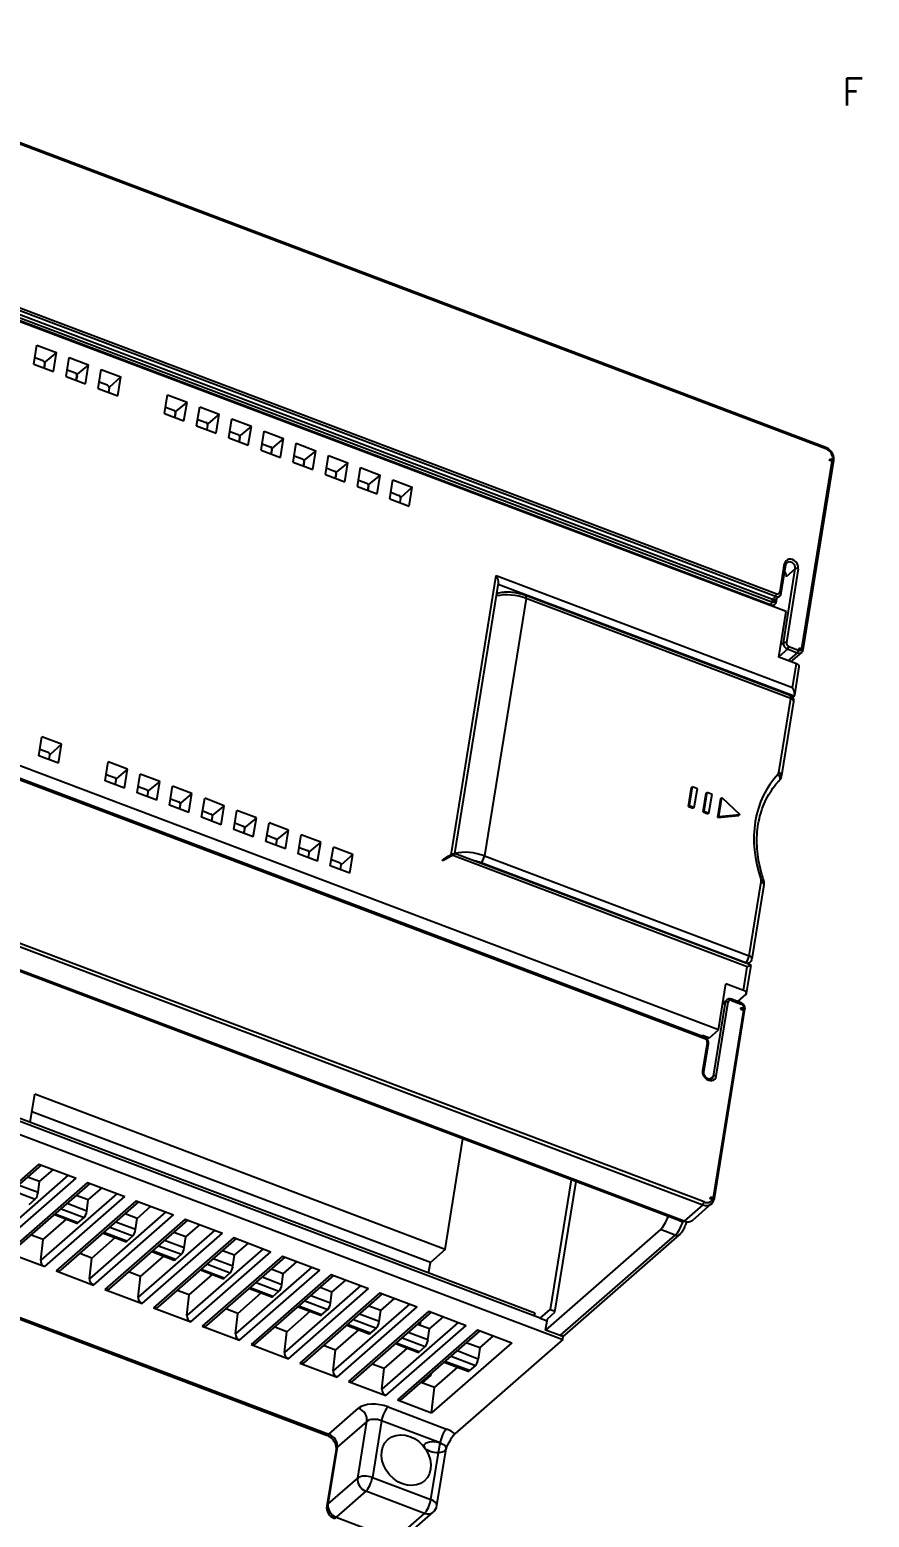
# Model space of a CAD drawing. Header units: millimetres. Extents: x 0 to 1853, y 0 to 821.
# Drawn here: x 1378.1 to 1454.1, y 460.6 to 595.3 of the extents above; entities that cross this region are included whole.
import ezdxf
from ezdxf.enums import TextEntityAlignment as Align

# ---------------------------------------------------------------- set-up
doc = ezdxf.new("R2010")
doc.units = ezdxf.units.MM
doc.header["$MEASUREMENT"] = 0
doc.layers.get('0').update_dxf_attribs({"linetype": 'CONTINUOUS'})
doc.layers.get('Defpoints').update_dxf_attribs({"linetype": 'CONTINUOUS'})
for name, color, linetype in [('3', 7, 'CONTINUOUS'), ('5', 7, 'CONTINUOUS'), ('6', 7, 'CONTINUOUS'), ('8', 7, 'CONTINUOUS'), ('9', 7, 'CONTINUOUS')]:
    doc.layers.add(name, color=color, linetype=linetype)
doc.layers.add('hatch', color=56, linetype='CONTINUOUS', lineweight=9)
doc.styles.get("Standard").update_dxf_attribs({"font": 'txt', "bigfont": 'gbcbig.shx'})
doc.dimstyles.get("Standard").update_dxf_attribs({"dimtxt": 3.5, "dimasz": 2, "dimexe": 0.18, "dimexo": 0.0625, "dimgap": 0.09, "dimtad": 0, "dimzin": 0, "dimdsep": 46, "dimtxsty": 'Standard', "dimblk": 'OPEN30', "dimcen": 0.09, "dimclrd": 3, "dimclre": 3, "dimclrt": 6, "dimadec": 0, "dimazin": 0, "dimtfac": 1, "dimtdec": 4, "dimtofl": 0, "dimtmove": 0, "dimatfit": 3, "dimldrblk": 'OPEN30', "dimfxl": 0, "dimtolj": 1, "dimtzin": 0, "dimlwd": 0, "dimlwe": 0, "dimarcsym": 0})

# ---------------------------------------------------------------- blocks, each defined once
blk = doc.blocks.new('_Open30')
at = {"color": 0, "linetype": 'ByBlock', "lineweight": -2}
for p, q in [((-1, 0.268), (0, 0)), ((0, 0), (-1, -0.268)), ((0, 0), (-1, 0))]:
    blk.add_line(p, q, dxfattribs=at)
blk = doc.blocks.new('*D109')
at = {"color": 3}
for p, q in [((1657.14, 691.76), (1661.99, 689.6)), ((1666.01, 687.77), (1666.19, 687.77)), ((1666.1, 687.68), (1666.1, 687.86))]:
    blk.add_line(p, q, dxfattribs=at)
at = {"layer": 'Defpoints', "color": 0}
for p in [(1663.81, 688.78), (1668.38, 686.75)]:
    blk.add_point(p, dxfattribs=at)
at = {"color": 3, "xscale": 2, "yscale": 2, "zscale": 2, "rotation": 335.9949340820313}
blk.add_blockref('_Open30', (1663.81, 688.78), dxfattribs=at)
at = {"color": 6, "insert": (1654.39, 692.98), "char_height": 3.5, "attachment_point": 5, "rotation": 335.9949}
blk.add_mtext('\\A1;∅5', dxfattribs=at)
blk = doc.blocks.new('tth')
at = {"layer": '3', "color": 163}
for p, q in [((656.33, -203.45), (655.7, -202.95)), ((656.4, -203.72), (656.21, -204.09)), ((658.77, -205.39), (658.14, -204.89)), ((658.84, -205.66), (658.65, -206.03)), ((661.21, -207.32), (660.58, -206.82)), ((661.28, -207.59), (661.09, -207.96)), ((645.96, -237.37), (645.33, -236.87)), ((645.84, -238.01), (646.03, -237.64)), ((650.36, -240.86), (650.99, -241.36)), ((650.87, -242), (651.06, -241.63)), ((652.8, -242.8), (653.43, -243.29)), ((653.31, -243.94), (653.5, -243.57)), ((655.24, -244.73), (655.87, -245.23)), ((655.75, -245.87), (655.94, -245.5)), ((657.69, -246.67), (658.31, -247.17)), ((658.19, -247.81), (658.38, -247.44)), ((660.13, -248.6), (660.75, -249.1)), ((660.63, -249.74), (660.82, -249.37)), ((662.57, -250.54), (663.19, -251.04)), ((663.08, -251.68), (663.26, -251.31)), ((665.01, -252.48), (665.63, -252.97)), ((665.52, -253.61), (665.7, -253.24)), ((667.45, -254.41), (668.08, -254.91)), ((667.96, -255.55), (668.14, -255.18))]:
    blk.add_line(p, q, dxfattribs=at)
at = {"layer": '3', "color": 7}
for p, q in [((665.61, -210.81), (666.24, -211.31)), ((666.31, -211.58), (666.12, -211.95)), ((668.05, -212.75), (668.68, -213.25)), ((668.75, -213.52), (668.56, -213.89)), ((670.49, -214.69), (671.12, -215.18)), ((671.19, -215.45), (671, -215.82)), ((672.93, -216.62), (673.56, -217.12)), ((673.63, -217.39), (673.44, -217.76)), ((675.37, -218.56), (676, -219.05)), ((676.07, -219.33), (675.88, -219.7)), ((677.81, -220.49), (678.44, -220.99)), ((678.51, -221.26), (678.32, -221.63)), ((680.26, -222.43), (680.88, -222.92)), ((680.95, -223.2), (680.76, -223.57)), ((682.7, -224.36), (683.32, -224.86)), ((683.39, -225.13), (683.2, -225.5))]:
    blk.add_line(p, q, dxfattribs=at)
at = {"layer": '3', "color": 163}
for centre in [(656.25, -203.61), (658.69, -205.54), (661.13, -207.48), (645.88, -237.52), (650.91, -241.51), (653.35, -243.45), (655.79, -245.38), (658.23, -247.32), (660.67, -249.26), (663.12, -251.19), (665.56, -253.13), (668, -255.06)]:
    blk.add_ellipse(centre, major_axis=(-0.08, 0.183), ratio=0.804204, start_param=3.728251, end_param=5.297829, dxfattribs=at)
at = {"layer": '3', "color": 7}
for centre in [(666.16, -211.47), (668.6, -213.4), (671.04, -215.34), (673.48, -217.27), (675.92, -219.21), (678.36, -221.14), (680.8, -223.08), (683.24, -225.02)]:
    blk.add_ellipse(centre, major_axis=(-0.08, 0.183), ratio=0.804204, start_param=3.728251, end_param=5.297829, dxfattribs=at)
at = {"layer": '5', "color": 23}
for p, q in [((721.46, -232.6), (647.64, -174.06)), ((721.48, -232.49), (647.66, -173.95)), ((642.57, -188.49), (712.69, -244.1)), ((713.02, -243.96), (642.9, -188.35)), ((643.09, -188.15), (713.21, -243.76)), ((712.38, -244.54), (642.27, -188.93)), ((642.45, -188.73), (712.57, -244.33)), ((694.51, -279.85), (624.39, -224.24)), ((624.62, -224.55), (694.74, -280.15)), ((694.75, -280.04), (624.63, -224.44)), ((713.88, -249.18), (721.74, -233.69)), ((713.95, -249.32), (721.81, -233.83)), ((690.18, -294.24), (616.36, -235.7)), ((687.57, -295.2), (613.75, -236.66)), ((687.92, -295.35), (614.1, -236.81)), ((616.18, -235.91), (689.99, -294.45)), ((712.44, -248.17), (715.5, -242.13)), ((715.76, -242.2), (712.7, -248.24)), ((713.55, -243.7), (714.72, -241.38)), ((713.61, -243.84), (714.79, -241.51)), ((715.5, -242.13), (714.52, -242.55)), ((712.31, -244.57), (712.38, -244.54)), ((712.51, -244.72), (712.78, -244.61)), ((712.69, -244.1), (713.02, -243.96)), ((712.91, -244.28), (712.95, -244.2)), ((712.98, -244.41), (713.11, -244.16)), ((713.06, -244.18), (713.41, -244.03)), ((712.61, -248.85), (711.66, -249.26)), ((712.15, -248.29), (712.44, -248.17)), ((713.35, -249.44), (712.61, -248.85)), ((712.8, -248.65), (713.54, -249.23)), ((712.35, -249.87), (713.35, -249.44)), ((712.55, -250.03), (713.75, -249.51)), ((697.68, -277.43), (697.27, -277.61)), ((698.86, -278.09), (698.12, -277.5)), ((698.95, -278.61), (691.09, -294.09)), ((691.16, -294.23), (699.01, -278.74)), ((697.5, -277.6), (694.44, -283.64)), ((694.7, -283.71), (697.76, -277.67)), ((697.21, -277.72), (697.5, -277.6)), ((698.1, -277.61), (698.84, -278.2)), ((694.84, -280.56), (693.66, -282.89)), ((693.73, -283.02), (694.91, -280.7)), ((694.44, -283.64), (694.06, -283.8)), ((689.99, -294.45), (687.92, -295.35)), ((688.71, -295.49), (690.78, -294.59)), ((687.67, -295.15), (687.57, -295.2))]:
    blk.add_line(p, q, dxfattribs=at)
for centre, major_axis, ratio, start_param, end_param in [((721.35, -232.65), (0.124, 0.157), 0.329939, 5.265388, 6.283163), ((721.15, -233.22), (-0.318, 0.734), 0.803301, 3.728738, 5.299534), ((721.63, -233.74), (0.178, -0.091), 0.495829, 0.000013, 6.283198), ((715.24, -241.79), (0.279, -0.642), 0.803301, 0.587145, 3.728738), ((714.15, -242.26), (-0.199, 0.459), 0.803301, 3.728738, 4.763157), ((714.62, -241.42), (-0.178, 0.091), 0.495829, 3.141605, 4.322668), ((715.13, -241.83), (-0.199, 0.459), 0.803301, 3.728738, 6.301605), ((715.65, -242.25), (-0.178, 0.091), 0.495829, 4.322668, 5.893464), ((713.1, -243.8), (0.124, 0.157), 0.329939, 3.694592, 5.265388), ((713.32, -243.52), (-0.119, 0.275), 0.803301, 2.157942, 3.728738), ((713.44, -243.75), (-0.178, 0.091), 0.495829, 3.141252, 4.322668), ((712.46, -244.38), (-0.124, -0.157), 0.329939, 0.552999, 2.123796), ((712.58, -244.15), (0.199, -0.459), 0.803301, 5.299534, 6.283173), ((712.69, -244.1), (-0.119, 0.275), 0.803301, 2.157942, 3.728738), ((712.8, -244.32), (0.178, -0.091), 0.495829, 0.0001033275324378025, 6.283288634712025), ((712.89, -243.71), (0.199, -0.459), 0.803301, 5.299534, 5.943035), ((713.21, -243.57), (0.199, -0.459), 0.803301, 5.299534, 6.283173), ((712.81, -248.46), (0.199, -0.459), 0.803301, 3.728738, 5.299534), ((712.59, -248.29), (-0.178, 0.091), 0.495829, 4.322668, 5.893464), ((712.69, -248.69), (-0.124, -0.157), 0.329939, 0.552999, 2.123796), ((712.92, -248.41), (-0.119, 0.275), 0.803301, 0.587145, 2.157942), ((713.43, -249.28), (-0.124, -0.157), 0.329939, 0.552999, 2.123796), ((713.66, -249), (-0.119, 0.275), 0.803301, 2.157942, 3.728738), ((713.77, -249.22), (0.178, -0.091), 0.495829, 0.0001033275324529015, 6.283288634712039), ((713.55, -249.05), (0.199, -0.459), 0.803301, 5.299534, 6.283173), ((697.87, -277.89), (-0.199, 0.459), 0.803301, 6.283173, 6.870331), ((697.98, -277.84), (0.119, -0.275), 0.803301, 2.157942, 3.728738), ((697.99, -277.66), (0.124, 0.157), 0.329939, 5.265388, 6.283678), ((697.65, -277.71), (-0.178, 0.091), 0.495829, 4.322668, 5.893464), ((698.84, -278.65), (0.178, -0.091), 0.495829, 0.000013, 6.283198), ((698.73, -278.24), (0.124, 0.157), 0.329939, 5.265388, 6.283163), ((698.72, -278.43), (0.119, -0.275), 0.803301, 0.587145, 2.157942), ((694.39, -280), (0.124, 0.157), 0.329939, 6.052825, 6.283172), ((694.63, -280.2), (-0.124, -0.157), 0.329939, 2.123796, 3.14157), ((694.62, -280.39), (0.119, -0.275), 0.803301, 0.587145, 2.157942), ((694.73, -280.61), (-0.178, 0.091), 0.495829, 3.141605, 4.322668), ((694.18, -283.3), (-0.279, 0.642), 0.803301, 0.587145, 3.728738), ((693.55, -282.93), (-0.178, 0.091), 0.495829, 3.151981, 4.322668), ((694.07, -283.34), (0.199, -0.459), 0.803301, 6.283148, 6.870331), ((694.59, -283.75), (-0.178, 0.091), 0.495829, 4.322668, 5.893464), ((690.07, -294.29), (-0.124, -0.157), 0.329939, 0.552999, 2.123796), ((690.38, -293.67), (-0.398, 0.917), 0.803301, 2.157942, 3.141579), ((690.49, -293.62), (0.318, -0.734), 0.803301, 5.299534, 6.870331), ((690.98, -294.14), (0.178, -0.091), 0.495829, 0.0001033275324644478, 6.283288634712051), ((687.76, -294.81), (-0.199, 0.459), 0.803301, 2.157942, 2.856898), ((688.31, -294.57), (-0.398, 0.917), 0.803301, 2.157942, 3.141579)]:
    blk.add_ellipse(centre, major_axis=major_axis, ratio=ratio, start_param=start_param, end_param=end_param, dxfattribs=at)
for points, knots in [([(721.81, -233.83), (721.83, -233.77), (721.89, -233.62), (721.92, -233.33), (721.85, -232.99), (721.69, -232.7), (721.55, -232.55), (721.48, -232.49)], [0, 0, 0, 0, 0.1295, 0.352885, 0.579797, 0.809724, 1, 1, 1, 1]), ([(713.4, -244.04), (713.4, -244.04), (713.45, -244.02), (713.54, -243.95), (713.59, -243.88), (713.61, -243.84)], [0, 0, 0, 0, 0.031784, 0.563694, 1, 1, 1, 1]), ([(712.76, -244.61), (712.77, -244.61), (712.82, -244.6), (712.9, -244.53), (712.96, -244.46), (712.98, -244.41)], [0, 0, 0, 0, 0.031784, 0.563694, 1, 1, 1, 1]), ([(713.73, -249.51), (713.73, -249.51), (713.79, -249.5), (713.87, -249.43), (713.93, -249.36), (713.95, -249.32)], [0, 0, 0, 0, 0.031784, 0.563694, 1, 1, 1, 1]), ([(698.12, -277.5), (698.08, -277.47), (697.99, -277.42), (697.84, -277.39), (697.72, -277.4), (697.67, -277.44), (697.67, -277.44)], [0, 0, 0, 0, 0.299439, 0.634858, 0.955567, 1, 1, 1, 1]), ([(699.01, -278.74), (699.04, -278.7), (699.07, -278.6), (699.07, -278.42), (699, -278.25), (698.92, -278.14), (698.86, -278.09), (698.86, -278.09)], [0, 0, 0, 0, 0.207026, 0.449967, 0.706759, 0.957454, 1, 1, 1, 1]), ([(694.66, -280.02), (694.65, -280.02), (694.62, -279.96), (694.57, -279.9), (694.52, -279.85), (694.51, -279.85)], [0, 0, 0, 0, 0.069816, 0.86504, 1, 1, 1, 1]), ([(694.91, -280.7), (694.93, -280.66), (694.96, -280.56), (694.96, -280.38), (694.9, -280.2), (694.81, -280.1), (694.76, -280.05), (694.75, -280.04)], [0, 0, 0, 0, 0.207026, 0.449967, 0.706759, 0.957454, 1, 1, 1, 1]), ([(694.28, -283.8), (694.27, -283.8), (694.23, -283.83), (694.13, -283.83), (693.98, -283.78), (693.85, -283.67), (693.75, -283.52), (693.69, -283.35), (693.68, -283.17), (693.71, -283.07), (693.73, -283.02)], [0, 0, 0, 0, 0.016159, 0.194399, 0.328749, 0.456254, 0.591332, 0.72513, 0.857865, 1, 1, 1, 1]), ([(690.69, -294.62), (690.7, -294.62), (690.81, -294.61), (690.98, -294.47), (691.11, -294.33), (691.16, -294.23)], [0, 0, 0, 0, 0.037196, 0.520791, 1, 1, 1, 1])]:
    blk.add_open_spline(points, degree=3, knots=knots, dxfattribs=at)
for points, degree in [([(714.79, -241.51), (714.85, -241.41), (714.93, -241.38)], 2), ([(712.95, -244.2), (712.98, -244.2), (713, -244.2), (713.03, -244.19)], 3), ([(713.03, -244.19), (713.04, -244.19), (713.05, -244.19), (713.07, -244.18)], 3)]:
    blk.add_open_spline(points, degree=degree, dxfattribs=at)
at = {"layer": '6', "color": 43}
for p, q in [((711.57, -252.91), (691.49, -236.98)), ((691.45, -237.26), (680.76, -258.32)), ((711.53, -253.18), (691.45, -237.26)), ((708.46, -259.25), (711.53, -253.18)), ((708.63, -259.59), (711.71, -253.53)), ((680.76, -258.32), (700.85, -274.25)), ((699.73, -259.68), (700.52, -258.13)), ((699.84, -259.63), (700.63, -258.08)), ((700.21, -259.93), (701, -258.38)), ((700.52, -258.13), (700.63, -258.08)), ((700.63, -258.08), (701, -258.38)), ((700.38, -274.75), (680.29, -258.83)), ((699.73, -259.68), (699.84, -259.63)), ((699.73, -259.68), (700.1, -259.97)), ((699.84, -259.63), (700.21, -259.93)), ((700.1, -259.97), (700.21, -259.93)), ((700.84, -260.56), (701.63, -259.01)), ((700.95, -260.51), (701.74, -258.96)), ((701.32, -260.81), (702.11, -259.26)), ((701.63, -259.01), (701.74, -258.96)), ((701.74, -258.96), (702.11, -259.26)), ((701.95, -261.44), (702.74, -259.89)), ((702.06, -261.39), (702.85, -259.84)), ((702.74, -259.89), (702.85, -259.84)), ((702.85, -259.84), (703.93, -261.79)), ((700.84, -260.56), (700.95, -260.51)), ((700.84, -260.56), (701.21, -260.85)), ((700.95, -260.51), (701.32, -260.81)), ((701.21, -260.85), (701.32, -260.81)), ((701.95, -261.44), (702.06, -261.39)), ((702.06, -261.39), (703.93, -261.79)), ((701.95, -261.44), (703.82, -261.84)), ((703.93, -261.79), (703.82, -261.84)), ((700.85, -274.25), (703.92, -268.18)), ((701.02, -274.59), (704.1, -268.53)), ((700.32, -274.78), (700.38, -274.75)), ((700.52, -274.93), (700.77, -274.82))]:
    blk.add_line(p, q, dxfattribs=at)
for centre, start, end in [((711.26, -253.3), 333.0947, 51.5837), ((708.1, -259.48), 298.5104, 310.6337), ((703.7, -268.15), 352.5803, 1.3878), ((700.57, -274.37), 293.4574, 333.0947)]:
    blk.add_arc(centre, 0.5, start, end, dxfattribs=at)
for centre, major_axis, ratio, start_param, end_param in [((690.01, -237.89), (2.36, -1.2), 0.495829, 1.181075, 2.262126), ((691.18, -237.38), (-0.311, -0.392), 0.329939, 2.123796, 3.141746), ((711.26, -253.3), (-0.311, -0.392), 0.329939, 2.123796, 3.141576), ((711.26, -253.3), (-0.446, 0.226), 0.495829, 3.141599, 4.322668), ((679.32, -258.95), (-2.36, 1.2), 0.495829, 4.322668, 5.403719), ((679.12, -259.34), (1.92, -0.97), 0.495829, 1.181075, 1.489049), ((680.49, -258.44), (0.311, 0.392), 0.329939, 3.694592, 5.265388), ((713.46, -269.48), (4.51, -10.4), 0.803301, 3.212501, 4.244975), ((708.1, -259.48), (-0.239, 0.439), 0.594076, 3.14344, 4.659909), ((708.09, -258.96), (-0.199, 0.459), 0.803301, 3.384969, 3.728738), ((708.1, -259.48), (-0.326, 0.379), 0.578021, 3.141606, 4.535589), ((708.18, -259.37), (-0.446, 0.226), 0.495829, 3.141256, 4.322668), ((703.55, -267.89), (-0.199, 0.459), 0.803301, 3.728738, 4.072507), ((703.7, -268.15), (-0.5, -0.012), 0.268353, 3.139725, 4.127707), ((703.7, -268.15), (-0.496, 0.065), 0.355617, 3.14124, 4.175853), ((703.65, -268.3), (-0.446, 0.226), 0.495829, 3.141599, 4.322668), ((700.57, -274.37), (0.311, 0.392), 0.329939, 3.694592, 5.265388), ((700.57, -274.37), (0.199, -0.459), 0.803301, 5.299534, 6.283173), ((700.57, -274.37), (-0.446, 0.226), 0.495829, 3.141599, 4.322668)]:
    blk.add_ellipse(centre, major_axis=major_axis, ratio=ratio, start_param=start_param, end_param=end_param, dxfattribs=at)
for points, knots in [([(691.49, -236.98), (691.42, -236.93), (691.19, -236.76), (690.79, -236.52), (690.28, -236.28), (689.76, -236.12), (689.34, -236.04), (689.11, -236.03), (689.04, -236.03)], [0, 0, 0, 0, 0.10693, 0.308242, 0.509254, 0.711101, 0.915235, 1, 1, 1, 1]), ([(704.2, -268.14), (704.19, -267.95), (704.19, -267.4), (704.25, -266.5), (704.42, -265.47), (704.69, -264.48), (705.05, -263.54), (705.5, -262.68), (706.03, -261.89), (706.64, -261.18), (707.33, -260.56), (707.9, -260.16), (708.25, -259.97), (708.33, -259.92)], [0, 0, 0, 0, 0.052532, 0.153737, 0.25497, 0.356242, 0.457588, 0.559054, 0.660694, 0.762559, 0.864692, 0.967103, 1, 1, 1, 1])]:
    blk.add_open_spline(points, degree=3, knots=knots, dxfattribs=at)
for points in [[(708.42, -259.86), (708.55, -259.75), (708.63, -259.59)], [(704.1, -268.53), (704.17, -268.38), (704.19, -268.22)]]:
    blk.add_open_spline(points, degree=2, dxfattribs=at)
at = {"layer": '8', "color": 163}
for p, q in [((713.54, -245.54), (641.65, -188.53)), ((655.43, -203.48), (656.22, -201.93)), ((656.22, -201.93), (657.7, -203.1)), ((657.7, -203.1), (656.47, -203.59)), ((656.91, -204.65), (657.7, -203.1)), ((655.43, -203.48), (656.91, -204.65)), ((656.21, -204.1), (656.47, -203.59)), ((657.87, -205.41), (658.66, -203.87)), ((658.66, -203.87), (660.14, -205.04)), ((657.87, -205.41), (659.35, -206.59)), ((658.65, -206.03), (658.91, -205.52)), ((660.14, -205.04), (658.91, -205.52)), ((659.35, -206.59), (660.14, -205.04)), ((660.31, -207.35), (661.1, -205.8)), ((661.1, -205.8), (662.58, -206.97)), ((660.31, -207.35), (661.79, -208.52)), ((662.58, -206.97), (661.29, -207.56)), ((661.79, -208.52), (662.58, -206.97)), ((665.34, -211.34), (666.13, -209.79)), ((666.13, -209.79), (667.61, -210.96)), ((665.34, -211.34), (666.82, -212.51)), ((666.12, -211.96), (666.38, -211.45)), ((667.61, -210.96), (666.38, -211.45)), ((666.82, -212.51), (667.61, -210.96)), ((667.78, -213.27), (668.57, -211.73)), ((668.57, -211.73), (670.05, -212.9)), ((667.78, -213.27), (669.26, -214.45)), ((668.57, -213.89), (668.83, -213.38)), ((670.05, -212.9), (668.83, -213.38)), ((669.26, -214.45), (670.05, -212.9)), ((670.23, -215.21), (671.01, -213.66)), ((671.01, -213.66), (672.49, -214.83)), ((670.23, -215.21), (671.7, -216.38)), ((671.01, -215.83), (671.27, -215.32)), ((672.49, -214.83), (671.27, -215.32)), ((671.7, -216.38), (672.49, -214.83)), ((672.67, -217.15), (673.45, -215.6)), ((673.45, -215.6), (674.93, -216.77)), ((674.93, -216.77), (673.71, -217.25)), ((674.15, -218.32), (674.93, -216.77)), ((672.67, -217.15), (674.15, -218.32)), ((673.45, -217.76), (673.71, -217.25)), ((675.11, -219.08), (675.89, -217.53)), ((675.89, -217.53), (677.37, -218.71)), ((675.11, -219.08), (676.59, -220.25)), ((675.89, -219.7), (676.15, -219.19)), ((677.37, -218.71), (676.15, -219.19)), ((676.59, -220.25), (677.37, -218.71)), ((677.55, -221.02), (678.33, -219.47)), ((678.33, -219.47), (679.81, -220.64)), ((679.81, -220.64), (678.59, -221.12)), ((679.03, -222.19), (679.81, -220.64)), ((677.55, -221.02), (679.03, -222.19)), ((678.33, -221.64), (678.59, -221.12)), ((679.99, -222.95), (680.77, -221.4)), ((680.77, -221.4), (682.25, -222.58)), ((696.17, -279.77), (624.28, -222.76)), ((679.99, -222.95), (681.47, -224.13)), ((680.77, -223.57), (681.03, -223.06)), ((682.25, -222.58), (681.03, -223.06)), ((681.47, -224.13), (682.25, -222.58)), ((682.43, -224.89), (683.22, -223.34)), ((683.22, -223.34), (684.7, -224.51)), ((682.43, -224.89), (683.91, -226.06)), ((684.7, -224.51), (683.4, -225.1)), ((683.91, -226.06), (684.7, -224.51)), ((677.91, -257.31), (689.5, -234.46)), ((678.27, -257.29), (689.49, -235.16)), ((711.89, -253.09), (689.43, -235.28)), ((689.5, -234.46), (711.99, -252.29)), ((645.07, -237.4), (645.85, -235.85)), ((647.33, -237.02), (645.85, -235.85)), ((647.33, -237.02), (646.04, -237.61)), ((646.55, -238.57), (647.33, -237.02)), ((646.55, -238.57), (645.07, -237.4)), ((650.1, -241.39), (650.88, -239.84)), ((652.36, -241.01), (650.88, -239.84)), ((652.36, -241.01), (651.14, -241.49)), ((651.58, -242.56), (652.36, -241.01)), ((651.58, -242.56), (650.1, -241.39)), ((650.88, -242), (651.14, -241.49)), ((652.54, -243.32), (653.32, -241.77)), ((654.8, -242.95), (653.32, -241.77)), ((654.02, -244.49), (652.54, -243.32)), ((653.32, -243.94), (653.58, -243.43)), ((654.8, -242.95), (653.58, -243.43)), ((654.02, -244.49), (654.8, -242.95)), ((654.98, -245.26), (655.76, -243.71)), ((657.24, -244.88), (655.76, -243.71)), ((657.24, -244.88), (656.02, -245.36)), ((656.46, -246.43), (657.24, -244.88)), ((656.46, -246.43), (654.98, -245.26)), ((655.76, -245.88), (656.02, -245.36)), ((657.42, -247.19), (658.21, -245.64)), ((659.68, -246.82), (658.21, -245.64)), ((711.64, -249.3), (713.54, -245.54)), ((658.9, -248.37), (657.42, -247.19)), ((658.2, -247.81), (658.46, -247.3)), ((659.68, -246.82), (658.46, -247.3)), ((658.9, -248.37), (659.68, -246.82)), ((659.86, -249.13), (660.65, -247.58)), ((662.13, -248.75), (660.65, -247.58)), ((661.34, -250.3), (659.86, -249.13)), ((660.64, -249.75), (660.9, -249.24)), ((662.13, -248.75), (660.9, -249.24)), ((661.34, -250.3), (662.13, -248.75)), ((662.3, -251.06), (663.09, -249.52)), ((664.57, -250.69), (663.09, -249.52)), ((712.97, -250.36), (711.64, -249.3)), ((711.99, -252.29), (712.97, -250.36)), ((663.78, -252.24), (662.3, -251.06)), ((663.08, -251.68), (663.34, -251.17)), ((664.57, -250.69), (663.34, -251.17)), ((663.78, -252.24), (664.57, -250.69)), ((664.74, -253), (665.53, -251.45)), ((667.01, -252.62), (665.53, -251.45)), ((711.98, -253), (713.14, -250.7)), ((666.22, -254.17), (664.74, -253)), ((665.52, -253.62), (665.78, -253.11)), ((667.01, -252.62), (665.78, -253.11)), ((666.22, -254.17), (667.01, -252.62)), ((711.74, -253.16), (711.89, -253.09)), ((667.18, -254.94), (667.97, -253.39)), ((669.45, -254.56), (667.97, -253.39)), ((669.45, -254.56), (668.16, -255.15)), ((668.66, -256.11), (669.45, -254.56)), ((668.66, -256.11), (667.18, -254.94)), ((700.39, -275.14), (677.91, -257.31)), ((700.75, -275.11), (678.26, -257.28)), ((696.17, -279.77), (698.08, -276.02)), ((699.41, -277.07), (698.08, -276.02)), ((699.41, -277.07), (700.39, -275.14)), ((699.58, -277.42), (700.75, -275.12)), ((698.6, -277.88), (699.51, -277.49)), ((694.52, -279.86), (694.64, -279.8)), ((694.64, -279.8), (695.16, -280.21)), ((694.85, -280.16), (695, -280.28)), ((695.16, -280.21), (696.17, -279.77)), ((694.93, -280.32), (695, -280.28)), ((674.26, -299.64), (679.69, -288.95)), ((685.65, -295.42), (672.97, -300.92)), ((674.08, -301.8), (686.76, -296.3)), ((674.48, -301.88), (687.15, -296.38)), ((686.76, -296.3), (685.65, -295.42)), ((672.97, -300.92), (673.44, -300)), ((673.44, -300), (674.26, -299.64)), ((674.08, -301.8), (672.97, -300.92))]:
    blk.add_line(p, q, dxfattribs=at)
for centre, major_axis, ratio, start_param, end_param in [((689.23, -234.58), (-0.15, 0.688), 0.416343, 3.61296, 4.794028), ((712.7, -250.47), (-0.446, 0.226), 0.495829, 3.141599, 4.322668), ((711.71, -252.41), (-0.15, 0.688), 0.416343, 3.223232, 4.794028), ((677.64, -257.42), (0.629, 0.138), 0.100163, 0.08165629497097004, 6.364841602150556), ((700.12, -275.26), (0.629, 0.138), 0.100163, 6.201557, 7.382621), ((699.14, -277.19), (0.446, -0.226), 0.495829, 5.893464, 7.46426), ((694.04, -280.65), (-1.13, -1.42), 0.329939, 2.082101, 2.179741), ((686.24, -294.26), (-0.93, -1.18), 0.329939, 0.552999, 1.633805), ((687.35, -295.14), (-0.93, -1.18), 0.329939, 0.552999, 1.701055), ((686.95, -295.92), (0.199, -0.459), 0.803301, 5.299534, 6.283688), ((674.28, -301.42), (0.199, -0.459), 0.803301, 5.299534, 6.283173)]:
    blk.add_ellipse(centre, major_axis=major_axis, ratio=ratio, start_param=start_param, end_param=end_param, dxfattribs=at)
blk.add_open_spline([(687.15, -296.38), (687.21, -296.35), (687.37, -296.27), (687.62, -296.07), (687.9, -295.78), (688.07, -295.57), (688.14, -295.46)], degree=3, knots=[0, 0, 0, 0, 0.157158, 0.45802, 0.741475, 1, 1, 1, 1], dxfattribs=at)
at = {"layer": '9', "color": 132}
for p, q in [((586.16, -232.41), (674.18, -302.22)), ((672.84, -299.74), (601.51, -243.18)), ((672.49, -299.17), (601.76, -243.07)), ((634.21, -268.81), (635.39, -266.49)), ((666.53, -291.19), (635.39, -266.49)), ((664.89, -291.9), (634.66, -267.93)), ((633.81, -272.62), (624.96, -276.46)), ((625.37, -276.53), (634.01, -272.78)), ((633.39, -274.16), (632.48, -273.44)), ((633.39, -274.16), (634.92, -273.5)), ((633.81, -272.62), (636.64, -274.86)), ((636.05, -274.39), (627.62, -278.05)), ((627.79, -278.7), (636.64, -274.86)), ((630.81, -274.17), (632.54, -275.55)), ((632.96, -275.07), (631.46, -273.88)), ((632.96, -275.07), (633.39, -274.16)), ((637.51, -275.55), (628.66, -279.39)), ((629.07, -279.46), (637.71, -275.71)), ((631.87, -275.84), (632.54, -275.55)), ((637.51, -275.55), (640.34, -277.79)), ((639.75, -277.32), (631.32, -280.98)), ((633.76, -277.42), (635.45, -278.77)), ((635.57, -278.77), (633.84, -277.39)), ((634.5, -277.1), (636.24, -278.48)), ((636.66, -278), (635.16, -276.82)), ((637.09, -277.09), (636.18, -276.37)), ((636.66, -278), (637.09, -277.09)), ((637.09, -277.09), (638.62, -276.43)), ((632.09, -279.26), (631.18, -278.54)), ((631.49, -281.64), (640.34, -277.79)), ((632.09, -279.26), (634.67, -278.15)), ((641.21, -278.49), (632.36, -282.33)), ((632.77, -282.39), (641.41, -278.64)), ((635.57, -278.77), (636.24, -278.48)), ((641.21, -278.49), (644.04, -280.73)), ((628.66, -279.39), (631.49, -281.64)), ((631.32, -280.98), (632.09, -279.26)), ((643.44, -280.26), (635.02, -283.91)), ((638.2, -280.03), (639.94, -281.41)), ((640.36, -280.94), (638.86, -279.75)), ((640.79, -280.03), (639.88, -279.31)), ((640.36, -280.94), (640.79, -280.03)), ((640.79, -280.03), (642.32, -279.36)), ((622.99, -281.59), (651.17, -303.94)), ((623.22, -281.58), (651.4, -303.93)), ((635.79, -282.2), (634.88, -281.48)), ((635.19, -284.57), (644.04, -280.73)), ((635.79, -282.2), (638.37, -281.08)), ((644.91, -281.42), (636.06, -285.26)), ((636.46, -285.33), (645.11, -281.58)), ((637.46, -280.36), (639.15, -281.7)), ((639.27, -281.7), (637.53, -280.32)), ((639.27, -281.7), (639.94, -281.41)), ((644.91, -281.42), (647.74, -283.66)), ((632.36, -282.33), (635.19, -284.57)), ((635.02, -283.91), (635.79, -282.2)), ((644.05, -283.87), (642.56, -282.68)), ((644.49, -282.96), (643.58, -282.24)), ((644.49, -282.96), (646.02, -282.3)), ((666.53, -291.19), (671.11, -282.15)), ((647.14, -283.19), (638.72, -286.84)), ((638.89, -287.5), (647.74, -283.66)), ((639.49, -285.13), (642.06, -284.01)), ((641.15, -283.29), (642.85, -284.64)), ((642.97, -284.63), (641.23, -283.26)), ((641.9, -282.97), (643.64, -284.34)), ((644.05, -283.87), (644.49, -282.96)), ((636.06, -285.26), (638.89, -287.5)), ((639.49, -285.13), (638.58, -284.41)), ((638.72, -286.84), (639.49, -285.13)), ((648.61, -284.35), (639.76, -288.19)), ((640.16, -288.26), (648.81, -284.51)), ((642.97, -284.63), (643.64, -284.34)), ((647.75, -286.8), (646.25, -285.62)), ((648.19, -285.89), (647.28, -285.17)), ((648.19, -285.89), (649.72, -285.23)), ((648.61, -284.35), (651.43, -286.59)), ((650.84, -286.12), (642.42, -289.78)), ((642.58, -290.43), (651.43, -286.59)), ((643.19, -288.06), (645.76, -286.94)), ((644.85, -286.22), (646.55, -287.57)), ((646.67, -287.57), (644.93, -286.19)), ((645.6, -285.9), (647.34, -287.28)), ((647.75, -286.8), (648.19, -285.89)), ((639.76, -288.19), (642.58, -290.43)), ((643.19, -288.06), (642.28, -287.34)), ((642.42, -289.78), (643.19, -288.06)), ((652.31, -287.28), (643.45, -291.12)), ((643.86, -291.19), (652.5, -287.44)), ((646.67, -287.57), (647.34, -287.28)), ((651.88, -288.83), (650.97, -288.1)), ((651.88, -288.83), (653.41, -288.16)), ((652.31, -287.28), (655.13, -289.53)), ((654.54, -289.05), (646.11, -292.71)), ((646.28, -293.37), (655.13, -289.53)), ((648.55, -289.16), (650.25, -290.5)), ((650.37, -290.5), (648.63, -289.12)), ((649.3, -288.83), (651.03, -290.21)), ((651.45, -289.74), (649.95, -288.55)), ((651.45, -289.74), (651.88, -288.83)), ((679.32, -288.66), (673.93, -299.27)), ((646.88, -291), (645.97, -290.27)), ((646.11, -292.71), (646.88, -291)), ((646.88, -291), (649.46, -289.88)), ((656, -290.22), (647.15, -294.06)), ((647.56, -294.12), (656.2, -290.37)), ((650.37, -290.5), (651.03, -290.21)), ((655.58, -291.76), (654.67, -291.04)), ((656, -290.22), (658.83, -292.46)), ((643.45, -291.12), (646.28, -293.37)), ((658.24, -291.99), (649.81, -295.64)), ((652.25, -292.09), (653.95, -293.43)), ((654.06, -293.43), (652.33, -292.06)), ((653, -291.76), (654.73, -293.14)), ((655.15, -292.67), (653.65, -291.48)), ((655.15, -292.67), (655.58, -291.76)), ((655.58, -291.76), (657.11, -291.1)), ((664.44, -292.78), (664.89, -291.9)), ((666.53, -291.19), (664.89, -291.9)), ((650.58, -293.93), (649.67, -293.21)), ((649.98, -296.3), (658.83, -292.46)), ((650.58, -293.93), (653.16, -292.81)), ((659.7, -293.15), (650.85, -296.99)), ((651.26, -297.06), (659.9, -293.31)), ((654.06, -293.43), (654.73, -293.14)), ((659.7, -293.15), (662.53, -295.39)), ((647.15, -294.06), (649.98, -296.3)), ((649.81, -295.64), (650.58, -293.93)), ((661.93, -294.92), (653.51, -298.58)), ((655.95, -295.02), (657.64, -296.37)), ((657.76, -296.37), (656.03, -294.99)), ((656.69, -294.7), (658.43, -296.08)), ((658.85, -295.6), (657.35, -294.41)), ((659.28, -294.69), (658.37, -293.97)), ((658.85, -295.6), (659.28, -294.69)), ((659.28, -294.69), (660.81, -294.03)), ((654.28, -296.86), (653.37, -296.14)), ((653.68, -299.23), (662.53, -295.39)), ((654.28, -296.86), (656.86, -295.74)), ((663.4, -296.08), (654.55, -299.92)), ((654.95, -299.99), (663.6, -296.24)), ((657.76, -296.37), (658.43, -296.08)), ((663.4, -296.08), (666.23, -298.33)), ((650.85, -296.99), (653.68, -299.23)), ((653.51, -298.58), (654.28, -296.86)), ((660.39, -297.63), (662.13, -299.01)), ((662.54, -298.53), (661.05, -297.35)), ((662.98, -297.62), (662.07, -296.9)), ((662.27, -297.06), (662.43, -296.75)), ((662.54, -298.53), (662.98, -297.62)), ((662.98, -297.62), (664.51, -296.96)), ((657.98, -299.79), (657.07, -299.07)), ((665.63, -297.85), (657.21, -301.51)), ((657.38, -302.17), (666.23, -298.33)), ((657.98, -299.79), (660.56, -298.68)), ((667.1, -299.02), (658.25, -302.86)), ((659.65, -297.95), (661.34, -299.3)), ((661.46, -299.3), (659.72, -297.92)), ((661.46, -299.3), (662.13, -299.01)), ((667.1, -299.02), (669.7, -301.08)), ((654.55, -299.92), (657.38, -302.17)), ((657.21, -301.51), (657.98, -299.79)), ((658.65, -302.92), (667.3, -299.17)), ((666.35, -301.56), (664.75, -300.28)), ((666.79, -300.65), (665.77, -299.84)), ((666.79, -300.65), (668.32, -299.98)), ((672.49, -299.17), (672.38, -299.38)), ((672.84, -299.74), (673.93, -299.27)), ((672.84, -299.74), (673.36, -300.16)), ((673.93, -299.27), (674.3, -299.56)), ((669.7, -301.08), (660.84, -304.92)), ((660.88, -302.09), (661.85, -301.67)), ((661.85, -301.67), (661.73, -301.59)), ((661.79, -302.82), (664.36, -301.7)), ((661.85, -301.67), (661.94, -301.5)), ((663.34, -300.89), (665.15, -302.32)), ((665.27, -302.32), (663.42, -300.85)), ((664.09, -300.56), (665.94, -302.03)), ((666.79, -300.65), (666.35, -301.56)), ((651.4, -303.93), (654.68, -302.51)), ((658.25, -302.86), (660.84, -304.92)), ((661.79, -302.82), (660.77, -302.01)), ((660.84, -304.92), (661.79, -302.82)), ((674.18, -302.22), (662.28, -307.38)), ((665.94, -302.03), (665.27, -302.32)), ((674.18, -302.22), (674.34, -301.9)), ((655.03, -303.87), (651.75, -305.29)), ((652.67, -308.52), (655.03, -303.87)), ((656.31, -304.22), (653.96, -308.87)), ((660.75, -307.74), (656.31, -304.22)), ((657.25, -303.21), (661.69, -306.73)), ((651.6, -305.43), (649.24, -310.07)), ((651.75, -305.29), (649.39, -309.94)), ((649.39, -309.94), (652.67, -308.52)), ((658.39, -312.38), (660.75, -307.74)), ((658.74, -313.07), (661.1, -308.43)), ((653.02, -309.88), (649.74, -311.3)), ((657.45, -313.4), (653.02, -309.88)), ((653.96, -308.87), (658.39, -312.38)), ((649.74, -311.3), (654.18, -314.82)), ((654.18, -314.82), (657.45, -313.4)), ((654.97, -314.96), (658.25, -313.54))]:
    blk.add_line(p, q, dxfattribs=at)
for centre, start, end in [((650.13, -310.52), 153.0947, 231.5837), ((657.85, -312.62), 293.4574, 333.0947)]:
    blk.add_arc(centre, 1, start, end, dxfattribs=at)
for centre, major_axis, ratio, start_param, end_param in [((632.71, -275.13), (0.281, 0.415), 0.367847, 3.66724, 5.105484), ((635.74, -278.36), (0.281, 0.415), 0.367847, 3.114237, 3.66724), ((636.41, -278.07), (0.281, 0.415), 0.367847, 3.66724, 5.105484), ((631.71, -281.24), (-0.157, 0.475), 0.840955, 0.74308, 2.234047), ((640.11, -281), (0.281, 0.415), 0.367847, 3.66724, 5.105484), ((632.58, -281.93), (-0.157, 0.475), 0.840955, 2.234047, 3.217687), ((639.44, -281.29), (0.281, 0.415), 0.367847, 3.114237, 3.66724), ((635.41, -284.17), (-0.157, 0.475), 0.840955, 0.74308, 2.234047), ((643.81, -283.93), (0.281, 0.415), 0.367847, 3.66724, 5.105484), ((636.28, -284.86), (-0.157, 0.475), 0.840955, 2.234047, 3.217687), ((643.14, -284.22), (0.281, 0.415), 0.367847, 3.114237, 3.66724), ((639.1, -287.1), (-0.157, 0.475), 0.840955, 0.74308, 2.234047), ((647.5, -286.87), (0.281, 0.415), 0.367847, 3.66724, 5.105484), ((639.97, -287.79), (-0.157, 0.475), 0.840955, 2.234047, 3.217687), ((646.83, -287.16), (0.281, 0.415), 0.367847, 3.114237, 3.66724), ((642.8, -290.04), (-0.157, 0.475), 0.840955, 0.74308, 2.234047), ((650.53, -290.09), (0.281, 0.415), 0.367847, 3.114237, 3.66724), ((651.2, -289.8), (0.281, 0.415), 0.367847, 3.66724, 5.105484), ((643.67, -290.73), (-0.157, 0.475), 0.840955, 2.234047, 3.217687), ((646.5, -292.97), (-0.157, 0.475), 0.840955, 0.74308, 2.234047), ((654.23, -293.02), (0.281, 0.415), 0.367847, 3.114237, 3.66724), ((654.9, -292.73), (0.281, 0.415), 0.367847, 3.66724, 5.105484), ((647.37, -293.66), (-0.157, 0.475), 0.840955, 2.234047, 3.217687), ((650.2, -295.9), (-0.157, 0.475), 0.840955, 0.74308, 2.234047), ((657.93, -295.95), (0.281, 0.415), 0.367847, 3.114237, 3.66724), ((658.6, -295.66), (0.281, 0.415), 0.367847, 3.66724, 5.105484), ((651.07, -296.59), (-0.157, 0.475), 0.840955, 2.234047, 3.217687), ((653.9, -298.84), (-0.157, 0.475), 0.840955, 0.74308, 2.234047), ((662.3, -298.6), (0.281, 0.415), 0.367847, 3.66724, 5.105484), ((654.77, -299.53), (-0.157, 0.475), 0.840955, 2.234047, 3.217687), ((661.63, -298.89), (0.281, 0.415), 0.367847, 3.114237, 3.66724), ((657.6, -301.77), (-0.157, 0.475), 0.840955, 0.74308, 2.234047), ((666.11, -301.62), (0.281, 0.415), 0.367847, 3.66724, 5.105484), ((656.16, -303.68), (1.78, -0.91), 0.495829, 1.181075, 2.751871), ((654.29, -303.28), (-0.398, 0.917), 0.803301, 3.728738, 5.299534), ((658.47, -302.46), (-0.157, 0.475), 0.840955, 2.234047, 3.217687), ((665.44, -301.91), (0.281, 0.415), 0.367847, 3.114237, 3.66724), ((651.8, -303.16), (0.621, 0.784), 0.329939, 3.141573, 3.694592), ((651.01, -304.71), (0.398, -0.917), 0.803301, 0.587145, 2.157942), ((655.77, -304.46), (0.892, -0.453), 0.495829, 1.181075, 2.751871), ((656.86, -303.98), (0.621, 0.784), 0.329939, 0.552999, 2.123796), ((652.49, -305.88), (0.892, -0.453), 0.495829, 2.751871, 3.141601), ((661.3, -307.5), (0.621, 0.784), 0.329939, 0.552999, 2.123796), ((660.6, -307.2), (-1.78, 0.91), 0.495829, 3.799069, 4.322668), ((653.41, -309.1), (0.398, -0.917), 0.803301, 3.728738, 5.299534), ((653.41, -309.1), (0.892, -0.453), 0.495829, 1.181075, 2.751871), ((660.21, -307.98), (0.892, -0.453), 0.495829, 0.000009, 6.283194), ((653.41, -309.1), (0.621, 0.784), 0.329939, 3.694592, 5.265388), ((650.13, -310.52), (-0.398, 0.917), 0.803301, 0.587145, 2.157942), ((650.13, -310.52), (0.892, -0.453), 0.495829, 2.751871, 3.141601), ((650.13, -310.52), (0.621, 0.784), 0.329939, 3.141573, 3.694592), ((657.85, -312.62), (0.621, 0.784), 0.329939, 3.694592, 5.265388), ((657.85, -312.62), (-0.892, 0.453), 0.495829, 3.141601, 4.322668), ((657.85, -312.62), (0.398, -0.917), 0.803301, 5.299534, 6.283172)]:
    blk.add_ellipse(centre, major_axis=major_axis, ratio=ratio, start_param=start_param, end_param=end_param, dxfattribs=at)
blk.add_ellipse((657.35, -308.3), major_axis=(-1, 2.29), ratio=0.803301, dxfattribs=at)
for points, knots in [([(651.17, -303.94), (651.21, -303.97), (651.31, -304.06), (651.48, -304.27), (651.62, -304.58), (651.69, -304.9), (651.68, -305.19), (651.63, -305.35), (651.6, -305.42), (651.6, -305.43)], [0, 0, 0, 0, 0.081368, 0.26103, 0.441105, 0.620409, 0.799038, 0.97433, 1, 1, 1, 1]), ([(662.28, -307.38), (662.19, -307.42), (662.09, -307.48), (661.98, -307.56), (661.83, -307.68), (661.67, -307.82), (661.51, -307.97), (661.4, -308.08), (661.28, -308.2), (661.17, -308.32)], [0, 0, 0, 0, 0.296925, 0.296925, 0.296925, 0.703807, 0.703807, 0.703807, 1, 1, 1, 1])]:
    blk.add_open_spline(points, degree=3, knots=knots, dxfattribs=at)
blk.add_open_spline([(661.1, -308.43), (661.12, -308.37), (661.18, -308.33)], degree=2, dxfattribs=at)

msp = doc.modelspace()

# ---------------------------------------------------------------- block references
at = {"rotation": 17.71684837341309}
msp.add_blockref('tth', (692.179, 559.398), dxfattribs=at)

# ---------------------------------------------------------------- texts
at = {"layer": 'hatch', "color": 6}
msp.add_text('F', height=2.5, dxfattribs=at).set_placement((1452.636, 589.706), align=Align.MIDDLE)

# ---------------------------------------------------------------- dimensions: what is measured, and where the dimension line sits
dim = msp.add_linear_dim(base=(1663.812273475, 688.782428712), p1=(0, 0), p2=(0, 0), dimstyle='Standard')
dim.commit()
dim.dimension.update_dxf_attribs({"geometry": '*D109', "text_midpoint": (1654.389890783, 692.978541807), "dimtype": 160})

doc.saveas('drawing.dxf')
